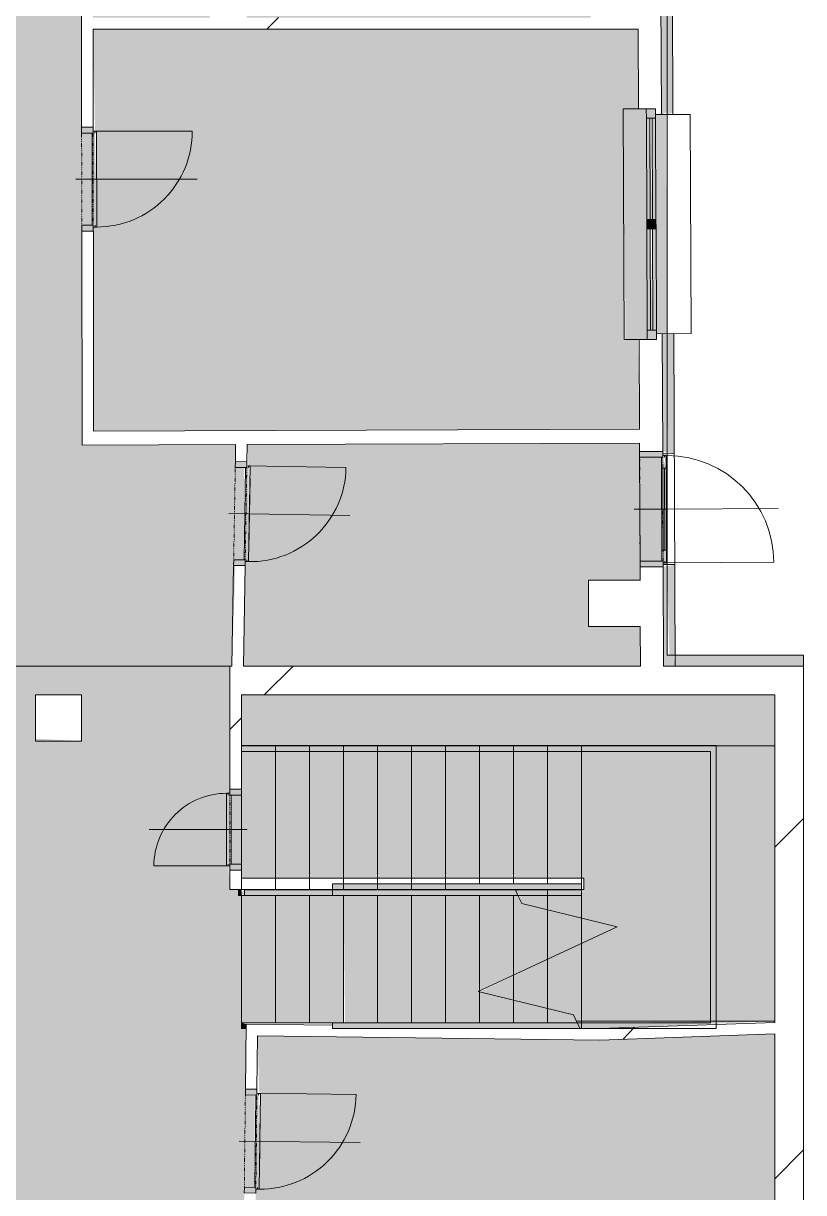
# Model space of a CAD drawing. Header units: millimetres. Extents: x -20192 to 462224, y -45352 to 20466.
# Drawn here: x 391917 to 398684, y -21801 to -11667 of the extents above; entities that cross this region are included whole.
import ezdxf

# ---------------------------------------------------------------- set-up
doc = ezdxf.new("R2010")
doc.units = ezdxf.units.MM
doc.linetypes.add('Čerchovaná se dvěma tečkami', pattern=[2.59, 1, -0.53, 0, -0.53, 0, -0.53])
for name, color, linetype, lineweight in [('A-DETL-GENF', 92, 'Continuous', 9), ('A-DETL-THIN', 151, 'Continuous', 9), ('A-DOOR', 31, 'Continuous', 9), ('A-DOOR-FRAM', 31, 'Continuous', 9), ('A-FLOR', 192, 'Continuous', 9), ('A-FLOR-HRAL', 11, 'Continuous', 9), ('A-GENM', 13, 'Continuous', 9), ('A-GLAZ', 151, 'Continuous', 9), ('A-WALL', 113, 'Continuous', 9), ('A-WALL-PATT', 111, 'Continuous', 25), ('Q-SPCQ', 91, 'Continuous', 9), ('S-COLS', 52, 'Continuous', 9), ('S-STRS', 31, 'Continuous', 9), ('S-STRS-MBND', 31, 'Continuous', 9)]:
    doc.layers.add(name, color=color, linetype=linetype, lineweight=lineweight)
pattern_1 = [(45, (302295, 0), (-7184.2, 7184.2), []), (45, (305168, -3e-12), (-7184.2, 7184.2), []), (45, (310916, -7e-12), (-4310.5, 10057.9), [4064, -2032, 67.06, -1964.94])]
pattern_2 = [(45, (302295, 0), (-7184.2, 7184.2), []), (45, (305168, 0), (-7184.2, 7184.2), []), (45, (310916, 0), (-4310.5, 10057.9), [4064, -2032, 67.06, -1964.94])]

# ---------------------------------------------------------------- blocks, each defined once
blk = doc.blocks.new('DVERE_1k_oblozka - DD03_01_800x1970_koupelna-1549489-Mapka _ závislý 2')
at = {"layer": 'A-DOOR'}
h = blk.add_hatch(color=151, dxfattribs=at)
h.paths.add_polyline_path([(450, -53), (450, 47), (400, 47), (400, -53)])
h.paths.add_polyline_path([(-400, -53), (-400, 47), (-450, 47), (-450, -53)])
blk.add_hatch(color=151, dxfattribs=at).paths.add_polyline_path([(415, 77), (-400, 62), (-400, 37), (400, 47), (400, 62)])
for p, q in [((0, -103), (0, 947)), ((-415, 47), (-415, 907)), ((-400, 47), (-450, 47)), ((-450, 47), (-450, -53)), ((415, 77), (-415, 77)), ((-415, 77), (-415, 62)), ((-415, 62), (-400, 62)), ((-400, -53), (-400, 47)), ((-400, 37), (400, 37)), ((305, 77), (-305, 77)), ((400, 62), (415, 62)), ((450, 47), (400, 47)), ((400, 47), (400, -53)), ((415, 62), (415, 77)), ((415, 77), (415, 47)), ((450, -53), (450, 47)), ((-450, -53), (-400, -53)), ((400, -53), (450, -53))]:
    blk.add_line(p, q, dxfattribs=at)
at = {"layer": 'A-DOOR', "linetype": 'Čerchovaná se dvěma tečkami'}
for p, q in [((-400, 47), (400, 47)), ((-400, -53), (400, -53))]:
    blk.add_line(p, q, dxfattribs=at)
at = {"layer": 'A-DOOR'}
blk.add_arc((-415, 77), 830, 360, 90, dxfattribs=at)
at = {"layer": 'A-DOOR-FRAM'}
for p, q in [((-400, 47), (-450, 47)), ((-400, -53), (-400, 47)), ((400, 47), (400, -53)), ((400, 47), (450, 47)), ((-450, -53), (-400, -53)), ((450, -53), (400, -53))]:
    blk.add_line(p, q, dxfattribs=at)
blk = doc.blocks.new('OKNO_2k_ - OKNO_2k_2000 x 1500-1963758-Mapka _ závislý 2')
at = {"layer": 'A-GLAZ'}
h = blk.add_hatch(color=256, dxfattribs=at)
h.paths.add_polyline_path([(-1000, 30), (-1000, -50), (-920, -50), (-920, 30), (-1000, 30)])
h.paths.add_polyline_path([(920, 30), (920, -50), (1000, -50), (1000, 30), (951, 30)])
h = blk.add_hatch(color=256, dxfattribs=at)
h.paths.add_polyline_path([(-920, 30), (-920, 0), (-40, 4), (-40, 30), (-920, 30)])
h.paths.add_polyline_path([(-920, -47), (-920, -50), (-40, -50)])
h.paths.add_polyline_path([(-920, -20), (-920, -47), (-40, -50), (-40, -20), (-920, -20)])
h.paths.add_polyline_path([(40, 30), (40, 0), (920, 0), (920, 30), (40, 30)])
h.paths.add_polyline_path([(40, -20), (40, -50), (920, -50), (920, -20), (40, -20)])
h = blk.add_hatch(color=256, dxfattribs=at)
h.paths.add_polyline_path([(-920, 0), (-920, -20), (-40, 0)])
h.paths.add_polyline_path([(40, 0), (40, -20), (920, 0)])
blk.add_hatch(color=256, dxfattribs=at).paths.add_polyline_path([(-40, -50), (40, -50), (40, 30), (-40, 30)])
for p, q in [((-1000, 30), (-920, 30)), ((-920, 30), (-920, -50)), ((-920, 30), (-40, 30)), ((-920, -20), (-920, 0)), ((-920, 0), (-40, 0)), ((-40, 30), (40, 30)), ((-40, -50), (-40, 30)), ((-40, 0), (-40, -20)), ((40, 30), (920, 30)), ((40, 30), (40, -50)), ((40, -20), (40, 0)), ((40, 0), (920, 0)), ((920, 30), (1000, 30)), ((920, -50), (920, 30)), ((920, 0), (920, -20)), ((-920, -50), (-950, -50)), ((-40, -20), (-920, -20)), ((-40, -50), (-920, -50)), ((40, -50), (-40, -50)), ((920, -20), (40, -20)), ((920, -50), (40, -50)), ((950, -50), (920, -50))]:
    blk.add_line(p, q, dxfattribs=at)
blk = doc.blocks.new('DVERE_1k_oblozka - DD03_01_800x1970_koupelna-V132-Mapka _ závislý 2')
at = {"layer": 'A-DOOR'}
h = blk.add_hatch(color=151, dxfattribs=at)
h.paths.add_polyline_path([(450, 47), (400, 47), (400, -53), (450, -53)])
h.paths.add_polyline_path([(-400, 47), (-450, 47), (-450, -53), (-400, -53)])
blk.add_hatch(color=151, dxfattribs=at).paths.add_polyline_path([(415, 77), (-400, 62), (-400, 37), (400, 47), (400, 62)])
for p, q in [((0, -103), (0, 947)), ((-415, 47), (-415, 907)), ((-400, 47), (-450, 47)), ((-450, 47), (-450, -53)), ((415, 77), (-415, 77)), ((-415, 77), (-415, 62)), ((-415, 62), (-415, 77)), ((-415, 62), (-400, 62)), ((-400, -53), (-400, 47)), ((-400, 37), (400, 37)), ((305, 77), (-305, 77)), ((400, 62), (415, 62)), ((415, 62), (400, 62)), ((450, 47), (400, 47)), ((400, 47), (400, -53)), ((415, 62), (415, 77)), ((415, 77), (415, 47)), ((450, -53), (450, 47)), ((-450, -53), (-400, -53)), ((400, -53), (450, -53))]:
    blk.add_line(p, q, dxfattribs=at)
at = {"layer": 'A-DOOR', "linetype": 'Čerchovaná se dvěma tečkami'}
for p, q in [((-400, 47), (400, 47)), ((-400, -53), (400, -53))]:
    blk.add_line(p, q, dxfattribs=at)
at = {"layer": 'A-DOOR'}
blk.add_arc((-415, 77), 830, 360, 90, dxfattribs=at)
at = {"layer": 'A-DOOR-FRAM'}
for p, q in [((-400, 47), (-450, 47)), ((-400, -53), (-400, 47)), ((400, 47), (400, -53)), ((400, 47), (450, 47)), ((-450, -53), (-400, -53)), ((450, -53), (400, -53))]:
    blk.add_line(p, q, dxfattribs=at)
blk = doc.blocks.new('DVERE_1k_oblozka - DD03_01 900x1970_venek-1775754-Mapka _ závislý 2')
at = {"layer": 'A-DOOR'}
h = blk.add_hatch(color=151, dxfattribs=at)
h.paths.add_polyline_path([(-500, 103), (-500, -97), (-450, -97), (-450, 103)])
h.paths.add_polyline_path([(450, 103), (450, -97), (500, -97), (500, 103)])
h = blk.add_hatch(color=151, dxfattribs=at)
h.paths.add_polyline_path([(-450, -87), (-450, -112), (-355, -127), (-355, -87)])
h.paths.add_polyline_path([(355, -87), (355, -127), (450, -97), (449, -87)])
h = blk.add_hatch(color=151, dxfattribs=at)
h.paths.add_polyline_path([(-355, -87), (-355, -97), (-355, -87)])
h.paths.add_polyline_path([(-355, -112), (-355, -127), (-355, -112)])
blk.add_hatch(color=151, dxfattribs=at).paths.add_polyline_path([(-355, -97), (-355, -112), (355, -112), (355, -97)])
for p, q in [((-500, 103), (-450, 103)), ((-500, -97), (-500, 103)), ((-450, 103), (-450, -97)), ((0, 153), (0, -134)), ((450, 103), (500, 103)), ((450, -97), (450, 103)), ((500, 103), (500, -97)), ((-450, -97), (-500, -97)), ((-465, -97), (-465, -132)), ((-450, -87), (-355, -87)), ((-355, -87), (-355, -127)), ((355, -87), (-355, -87)), ((-355, -97), (355, -97)), ((-355, -112), (-355, -97)), ((355, -87), (450, -87)), ((355, -127), (355, -87)), ((355, -97), (355, -112)), ((500, -97), (450, -97)), ((465, -127), (465, -97)), ((-465, -127), (-465, -112)), ((-465, -112), (-450, -112)), ((-465, -112), (-465, -127)), ((-450, -112), (-465, -112)), ((-355, -127), (-465, -127)), ((-465, -127), (-355, -127)), ((-465, -132), (-465, -1057)), ((355, -112), (-355, -112)), ((-355, -127), (355, -127)), ((355, -127), (-355, -127)), ((0, -134), (0, -1097)), ((465, -127), (355, -127)), ((355, -127), (465, -127)), ((450, -112), (465, -112)), ((465, -112), (450, -112)), ((465, -112), (465, -127)), ((465, -127), (465, -112))]:
    blk.add_line(p, q, dxfattribs=at)
at = {"layer": 'A-DOOR', "linetype": 'Čerchovaná se dvěma tečkami'}
for p, q in [((-450, 103), (450, 103)), ((-450, -97), (450, -97))]:
    blk.add_line(p, q, dxfattribs=at)
at = {"layer": 'A-DOOR'}
blk.add_arc((-465, -127), 930, 270, 359.4224, dxfattribs=at)
at = {"layer": 'A-DOOR-FRAM'}
for p, q in [((-500, 103), (-450, 103)), ((-450, 103), (-450, -97)), ((450, -97), (450, 103)), ((500, 103), (450, 103)), ((-450, -97), (-500, -97)), ((450, -97), (500, -97))]:
    blk.add_line(p, q, dxfattribs=at)
blk = doc.blocks.new('parapet s nosem_vnitní - parapet s nosem_vnitní-V160-Mapka _ závislý 2')
at = {"layer": 'A-GENM'}
for points in [[(-1000, 198), (-1000, 190), (-1000, 199)], [(-1000, 190), (-1000, 0), (1000, 0), (1000, 190), (-999, 190)]]:
    blk.add_hatch(color=151, dxfattribs=at).paths.add_polyline_path(points)
for p, q in [((1000, 200), (-1000, 200)), ((-1000, 200), (-1000, 190)), ((1000, 200), (-1000, 200)), ((-1000, 70), (-1000, 190)), ((1000, 190), (1000, 200)), ((1000, 190), (1000, 70))]:
    blk.add_line(p, q, dxfattribs=at)
blk = doc.blocks.new('parapet_ext - parapet_ext-V162-Mapka _ závislý 2')
at = {"layer": 'Q-SPCQ'}
blk.add_hatch(color=151, dxfattribs=at).paths.add_polyline_path([(-950, 0), (-950, -93), (950, -92), (950, 0), (-950, 0)])
for p, q in [((-950, -300), (-950, -150)), ((950, -150), (950, -300)), ((950, -300), (-950, -300))]:
    blk.add_line(p, q, dxfattribs=at)
blk = doc.blocks.new('DVERE_1k_oblozka - DD03_01_600x1970_koupelna-V165-Mapka _ závislý 2')
at = {"layer": 'A-DOOR'}
h = blk.add_hatch(color=151, dxfattribs=at)
h.paths.add_polyline_path([(-350, 47), (-350, -53), (-300, -50), (-300, 47)])
h.paths.add_polyline_path([(300, -53), (350, -50), (350, 47), (300, 47), (300, -50)])
blk.add_hatch(color=151, dxfattribs=at).paths.add_polyline_path([(-315, 77), (-300, 37), (300, 47), (315, 77)])
for p, q in [((0, -103), (0, 747)), ((-315, 47), (-315, 707)), ((-300, 47), (-350, 47)), ((-350, 47), (-350, -53)), ((315, 77), (-315, 77)), ((-315, 77), (-315, 62)), ((-315, 62), (-300, 62)), ((-300, -53), (-300, 47)), ((-300, 37), (300, 37)), ((205, 77), (-205, 77)), ((300, 62), (315, 62)), ((350, 47), (300, 47)), ((300, 47), (300, -53)), ((315, 62), (315, 77)), ((315, 77), (315, 47)), ((350, -53), (350, 47)), ((-350, -53), (-300, -53)), ((300, -53), (350, -53))]:
    blk.add_line(p, q, dxfattribs=at)
at = {"layer": 'A-DOOR', "linetype": 'Čerchovaná se dvěma tečkami'}
for p, q in [((-300, 47), (300, 47)), ((-300, -53), (300, -53))]:
    blk.add_line(p, q, dxfattribs=at)
at = {"layer": 'A-DOOR'}
blk.add_arc((-315, 77), 630, 360, 90, dxfattribs=at)
at = {"layer": 'A-DOOR-FRAM'}
for p, q in [((-300, 47), (-350, 47)), ((-300, -53), (-300, 47)), ((300, 47), (300, -53)), ((300, 47), (350, 47)), ((-350, -53), (-300, -53)), ((350, -53), (300, -53))]:
    blk.add_line(p, q, dxfattribs=at)
blk = doc.blocks.new('Typ horního madla - Horní madlo_Vnitřní_-1837963-Mapka _ závislý 2')
at = {"layer": 'A-FLOR-HRAL'}
for points in [[(91548, -20379), (91554, -20379), (91554, -20342), (91514, -20329), (91514, -20379)], [(92304, -20329), (92304, -20379), (92305, -20379), (92305, -20329)]]:
    blk.add_hatch(color=151, dxfattribs=at).paths.add_polyline_path(points)
for p, q in [((91514, -20379), (91514, -20329)), ((91514, -20329), (92304, -20329)), ((92304, -20329), (92304, -20379)), ((91554, -20379), (91514, -20379))]:
    blk.add_line(p, q, dxfattribs=at)
blk = doc.blocks.new('Typ horního madla - Horní madlo_Vnitřní_-V168-Mapka _ závislý 2')
at = {"layer": 'A-FLOR-HRAL'}
blk.add_hatch(color=151, dxfattribs=at).paths.add_polyline_path([(94450, -20379), (94426, -20329), (92305, -20329), (92305, -20379), (93367, -20379)])
for p, q in [((91514, -17978), (91514, -17928)), ((94759, -17928), (91514, -17928)), ((95631, -17928), (94759, -17928)), ((95631, -20379), (95631, -17928)), ((94759, -17978), (91514, -17978)), ((95581, -17978), (94759, -17978)), ((95581, -20329), (95581, -17978)), ((91514, -20329), (91514, -20379)), ((91514, -20329), (94426, -20329)), ((94450, -20379), (94426, -20329)), ((94426, -20329), (94464, -20329)), ((94464, -20329), (95581, -20329)), ((91514, -20379), (91554, -20379)), ((92304, -20379), (94450, -20379)), ((94450, -20379), (94464, -20379)), ((94464, -20379), (95631, -20379))]:
    blk.add_line(p, q, dxfattribs=at)
blk = doc.blocks.new('Typ horního madla - Horní madlo_Vnitřní_-1837980-Mapka _ závislý 2')
at = {"layer": 'A-FLOR-HRAL'}
for points in [[(91489, -19226), (91515, -19226), (91515, -19200), (91514, -19175), (91489, -19175)], [(91539, -19226), (92304, -19226), (92304, -19176), (91539, -19176)], [(92304, -19226), (92305, -19226), (92304, -19176)]]:
    blk.add_hatch(color=151, dxfattribs=at).paths.add_polyline_path(points)
for p, q in [((92304, -19125), (92304, -19175)), ((91489, -19226), (91489, -19175)), ((91515, -19226), (91489, -19226)), ((91539, -19226), (91539, -19176)), ((91539, -19176), (92304, -19176)), ((92304, -19226), (91539, -19226)), ((92304, -19176), (92304, -19226))]:
    blk.add_line(p, q, dxfattribs=at)
blk = doc.blocks.new('Typ horního madla - Horní madlo_Vnitřní_-V169-Mapka _ závislý 2')
at = {"layer": 'A-FLOR-HRAL'}
blk.add_hatch(color=151, dxfattribs=at).paths.add_polyline_path([(94464, -19175), (94464, -19125), (92305, -19125), (92305, -19175), (93367, -19175)])
h = blk.add_hatch(color=151, dxfattribs=at)
h.paths.add_polyline_path([(93367, -19226), (93912, -19226), (93889, -19176), (92305, -19176), (92305, -19226)])
h.paths.add_polyline_path([(91515, -19226), (91539, -19226), (91539, -19176), (91515, -19200)])
for p, q in [((94464, -19125), (92304, -19125)), ((94464, -19175), (94464, -19125)), ((91489, -19175), (91489, -19226)), ((91514, -19226), (93912, -19226)), ((91539, -19176), (93889, -19176)), ((94464, -19175), (92304, -19175)), ((93912, -19226), (93889, -19176)), ((93889, -19176), (94464, -19176)), ((93912, -19226), (94464, -19226)), ((94464, -19176), (94464, -19226))]:
    blk.add_line(p, q, dxfattribs=at)

msp = doc.modelspace()

# ---------------------------------------------------------------- hatches: boundary and pattern name
at = {"layer": 'A-DETL-GENF'}
h = msp.add_hatch(color=151, dxfattribs=at)
h.paths.add_polyline_path([(378279, -23537), (379893, -23527), (379893, -23437), (377839, -23436), (377790, -23331), (377062, -23154), (378122, -22659), (377394, -22483), (377345, -22377), (375632, -22377), (375632, -23531), (377071, -23537)])
h.paths.add_polyline_path([(353552, -23449), (354182, -23449), (354182, -23374), (355082, -23379), (355082, -23449), (355786, -23449), (355771, -23166), (355756, -23166), (355771, -22266), (355786, -22251), (355786, -21375), (355566, -21375), (355566, -21125), (355786, -21125), (355786, -19774), (355536, -19774), (355536, -19524), (355784, -19524), (355750, -18114), (355709, -17412), (354920, -17441), (354917, -17444), (354020, -17434), (354017, -17426), (353140, -17457), (353137, -17459), (352240, -17454), (352237, -17442), (351042, -17456), (351042, -19580), (352075, -19580), (353552, -21056), (353552, -23379)])
h.paths.add_polyline_path([(356042, -21566), (356412, -21566), (356412, -19114), (356036, -19114), (356036, -21566)])
h.paths.add_polyline_path([(396715, -20315), (398434, -20315), (398434, -17928), (393809, -17928), (393809, -19075), (396779, -19075), (396779, -19175), (396183, -19176), (396239, -19296), (396759, -19422), (396759, -19640), (395874, -20061), (396689, -20259)])
h.paths.add_polyline_path([(358377, -20291), (360645, -20291), (360630, -20151), (360615, -20151), (360630, -19551), (360645, -19536), (360645, -19114), (357795, -19114), (357853, -19238), (358680, -19461), (357795, -19873), (357795, -20109), (358319, -20237), (358344, -20291)])
h.paths.add_polyline_path([(360655, -20151), (360745, -20151), (360743, -19551), (360655, -19551)])
h.paths.add_polyline_path([(360997, -18728), (362007, -18728), (362007, -18608), (360907, -18608), (360907, -18728), (360937, -18728)])
h.paths.add_polyline_path([(362057, -18528), (362057, -18432), (359565, -18442), (359565, -18478), (360857, -18478), (360857, -18528), (362007, -18528)])
h.paths.add_polyline_path([(368592, -18478), (368592, -18477), (368642, -18477), (368642, -18432), (367642, -18432), (367642, -18477), (367692, -18478)])
h.paths.add_polyline_path([(355894, -18478), (356062, -18478), (356062, -16846), (356042, -16846), (356042, -17196), (355954, -17196), (356019, -18472), (355965, -18475)])
h.paths.add_polyline_path([(365592, -18478), (366542, -18477), (366542, -18432), (365542, -18432), (365542, -18477), (365592, -18477)])
h.paths.add_polyline_path([(363822, -18478), (364442, -18477), (364442, -18432), (363772, -18432), (363772, -18477), (363822, -18477)])
h.paths.add_polyline_path([(370672, -18478), (370742, -18477), (370742, -18432), (369742, -18432), (369742, -18477), (370572, -18478)])
h.paths.add_polyline_path([(358689, -18478), (359315, -18478), (359315, -18167), (359435, -18167), (359435, -17367), (359315, -17367), (359307, -17225), (356312, -17225), (356312, -18478), (357795, -18478)])
h.paths.add_polyline_path([(372322, -18478), (372484, -18477), (372484, -18432), (371842, -18432), (371842, -18477), (372072, -18478)])
h.paths.add_polyline_path([(362307, -18478), (362672, -18477), (362672, -18432), (362307, -18432)])
h.paths.add_polyline_path([(373663, -18478), (373642, -18432), (373534, -18432), (373534, -18477), (373657, -18478)])
h.paths.add_polyline_path([(359542, -18217), (359535, -17317), (359515, -17317), (359515, -18217)])
h.paths.add_polyline_path([(397570, -17238), (398684, -17238), (398684, -17143), (397569, -17143), (397570, -17238), (397520, -17238)])
h.paths.add_polyline_path([(374083, -17238), (377570, -17238), (377555, -16662), (377540, -16662), (377555, -15862), (377570, -15847), (377555, -15722), (374001, -15722), (374008, -16250), (374078, -16251), (374081, -16979)])
h.paths.add_polyline_path([(397268, -16893), (396818, -16893), (396818, -16493), (397267, -16493), (397267, -16613)])
h.paths.add_polyline_path([(393840, -17238), (397270, -17238), (397261, -15305), (393858, -15317), (393871, -15516), (393885, -15517), (393856, -16317), (393841, -16317), (393825, -17238)])
h.paths.add_polyline_path([(377670, -17238), (379922, -17238), (379922, -17170), (380441, -17170), (380436, -15722), (377670, -15722), (377670, -15862), (377580, -15862), (377580, -16662), (377670, -16662), (377670, -16979)])
h.paths.add_polyline_path([(393709, -17238), (393725, -17238), (393758, -16315), (393831, -16315), (393831, -15516), (393755, -15515), (393756, -15317), (392426, -15322), (392424, -13417), (392514, -13417), (392512, -12617), (392422, -12617), (392419, -9897), (392508, -9897), (392507, -9097), (392417, -9097), (392414, -6517), (392504, -6517), (392502, -5717), (392412, -5717), (392411, -4805), (392136, -4820), (392136, -4835), (391336, -4820), (391321, -4805), (390834, -4805), (390833, -7501), (391218, -7494), (391225, -7894), (390805, -7901), (390805, -10505), (391213, -10491), (391227, -10891), (390777, -10907), (390799, -11225), (390805, -11225), (390791, -13225), (390771, -13225), (390791, -14215), (390797, -14215), (390783, -16215), (390763, -16215), (390783, -16493), (391226, -16493), (391226, -16893), (390762, -16893), (390763, -17238), (393608, -17238)])
h.paths.add_polyline_path([(390461, -17208), (390461, -17208), (390461, -17178)])
h.paths.add_polyline_path([(380641, -17208), (380641, -17208), (380641, -17208)])
h.paths.add_polyline_path([(380698, -17208), (380680, -17208), (380691, -17208)])
h.paths.add_polyline_path([(373642, -16302), (373653, -16301), (373642, -16301)])
h.paths.add_polyline_path([(378529, -15622), (378989, -15607), (378989, -15592), (379889, -15607), (379904, -15622), (380436, -15622), (380432, -15215), (380310, -15216), (380315, -14216), (380432, -14215), (380425, -13220), (380304, -13220), (380309, -12221), (380425, -12220), (380422, -11931), (380004, -11933), (380003, -11533), (380423, -11531), (380416, -11220), (380297, -11221), (380302, -10221), (380419, -10220), (380413, -9215), (380291, -9215), (380296, -8216), (380413, -8215), (380402, -7215), (380284, -7216), (380289, -6216), (380406, -6215), (380402, -5950), (380005, -5950), (380005, -5392), (378529, -5392), (378529, -14708)])
h.paths.add_polyline_path([(377670, -15622), (378429, -15622), (378414, -14602), (378399, -14602), (378414, -13802), (378429, -13787), (378429, -12893), (373988, -12952), (373996, -13745), (374066, -13745), (374061, -14745), (373996, -14746), (374000, -15622), (377570, -15622)])
h.paths.add_polyline_path([(392526, -15201), (397261, -15185), (397247, -14407), (397130, -14408), (397138, -12408), (397251, -12407), (397247, -11717), (392521, -11717), (392539, -12616), (392552, -12617), (392537, -13417), (392524, -13417), (392524, -13467)])
h.paths.add_polyline_path([(380632, -14215), (380632, -14215), (380629, -13250)])
h.paths.add_polyline_path([(390469, -14214), (390469, -14214), (390470, -13572)])
h.paths.add_polyline_path([(374037, -12852), (378429, -12793), (378414, -12662), (378399, -12662), (378414, -11862), (378429, -11847), (378429, -5528), (374387, -5528), (374387, -5928), (374005, -5928), (374029, -6200), (374032, -6200), (374016, -7200), (374011, -7201), (374038, -8200), (374041, -8200), (374025, -9200), (374020, -9201), (374048, -10210), (374050, -10210), (374045, -11210), (374030, -11211), (374033, -11534), (374405, -11534), (374418, -11922), (374033, -11935), (374035, -12437)])
h.paths.add_polyline_path([(380625, -12220), (380625, -12220), (380622, -11301)])
h.paths.add_polyline_path([(393533, -11617), (393533, -11017), (393853, -11017), (393853, -11617), (396837, -11617), (396837, -10497), (397247, -10497), (397235, -10407), (397114, -10408), (397123, -8408), (397235, -8407), (397234, -8217), (392516, -8217), (392533, -9096), (392547, -9097), (392532, -9897), (392518, -9897), (392521, -11617)])
h.paths.add_polyline_path([(380619, -10220), (380619, -10220), (380619, -10166)])
h.paths.add_polyline_path([(380613, -8215), (380613, -8215), (380612, -7895)])
h.paths.add_polyline_path([(390485, -8214), (390485, -8214), (390485, -7895)])
h.paths.add_polyline_path([(392516, -8117), (396824, -8117), (396824, -7517), (397231, -7517), (397223, -7407), (397102, -7408), (397111, -5408), (397223, -5407), (397220, -4805), (392511, -4805), (392529, -5716), (392542, -5717), (392527, -6517), (392514, -6517), (392516, -7895)])
h.paths.add_polyline_path([(380606, -6215), (380606, -6215), (380605, -5950)])
h.paths.add_polyline_path([(390492, -5224), (390493, -5224), (390494, -4705)])
h.paths.add_polyline_path([(397219, -4705), (397220, -4705), (397219, -4398), (397090, -4398), (397099, -2398), (397211, -2397), (397207, -1904), (396819, -1906), (396817, -1466), (394398, -1498), (394397, -1504), (392398, -1495), (392397, -1483), (391250, -1489), (391251, -1897), (390841, -1899), (390841, -4705), (395662, -4705)])
h.paths.add_polyline_path([(397219, -4398), (397211, -4397), (397211, -4398)])
at = {"layer": 'A-FLOR'}
h = msp.add_hatch(color=151, dxfattribs=at)
h.paths.add_polyline_path([(373925, -30077), (374034, -30077), (374034, -29536), (374434, -29536), (374434, -24894), (373644, -24909), (373642, -24924), (372844, -24909), (372829, -24894), (372234, -24894), (372234, -30077), (372725, -30077), (372725, -29899), (373925, -29907)])
h.paths.add_polyline_path([(368534, -30047), (368534, -29847), (372134, -29847), (372134, -23687), (368055, -23687), (367503, -24290), (367493, -24312), (366867, -24937), (366847, -24937), (366703, -25102), (368439, -26688), (368439, -30047)])
h.paths.add_polyline_path([(356544, -30047), (356544, -29902), (357444, -29907), (357444, -30047), (357744, -30047), (357744, -29899), (358944, -29907), (358944, -30047), (359245, -30047), (359245, -23684), (358528, -23708), (358523, -23718), (357623, -23703), (357622, -23693), (356456, -23700), (356456, -23970), (356036, -23970), (356036, -24139), (356115, -24139), (356106, -25639), (356036, -25639), (356036, -29536), (356436, -29536), (356455, -30047)])
h.paths.add_polyline_path([(368289, -30047), (368289, -26755), (366552, -25177), (366454, -25192), (366454, -25207), (365554, -25192), (365539, -25177), (365323, -25177), (365323, -30047), (365544, -30047), (365544, -29897), (367944, -29907), (367944, -30047)])
h.paths.add_polyline_path([(359544, -30047), (359544, -29897), (361944, -29907), (361944, -30047), (362035, -30047), (361995, -26558), (363784, -25127), (363586, -24955), (363565, -24943), (362961, -24296), (362961, -24274), (362373, -23666), (359395, -23699), (359395, -30047)])
h.paths.add_polyline_path([(364944, -30047), (365159, -30047), (365159, -25177), (364924, -25192), (364924, -25207), (364024, -25192), (364009, -25177), (363974, -25177), (363962, -25177), (362146, -26630), (362185, -30047), (362544, -30047), (362544, -29897), (364944, -29907)])
h.paths.add_polyline_path([(382219, -22429), (382194, -22429), (382194, -21979), (382614, -21979), (382614, -22284), (382999, -22269), (382999, -22254), (383799, -22269), (383814, -22284), (384845, -22269), (384845, -22254), (385645, -22269), (385660, -22284), (386425, -22284), (386425, -22534), (387416, -22534), (387647, -22735), (387669, -22735), (388297, -23358), (388297, -23379), (389238, -24282), (392352, -24282), (393136, -23303), (393247, -23360), (393764, -22668), (393676, -22582), (393827, -22355), (393833, -21754), (393923, -21754), (393923, -20955), (393842, -20954), (393843, -20380), (393809, -20379), (393809, -19226), (393784, -19226), (393784, -19175), (393709, -19175), (393694, -18955), (393679, -18955), (393694, -18355), (393709, -18340), (393709, -17238), (390761, -17238), (390760, -17408), (389735, -17408), (389735, -17535), (388535, -17528), (388535, -17408), (388296, -17408), (388321, -20311), (387534, -20303), (387534, -20201), (386734, -20201), (386734, -20311), (383338, -20332), (382085, -20358), (382085, -20188), (381895, -20188), (381895, -20098), (381095, -20098), (381095, -20188), (380055, -20188), (380055, -18223), (379922, -18223), (379922, -17238), (377670, -17238), (377685, -17852), (377700, -17852), (377685, -18652), (377670, -18667), (377685, -19775), (377700, -19775), (377685, -20375), (377670, -20390), (377670, -20657), (375567, -20657), (375567, -20281), (375418, -20296), (375418, -20311), (374818, -20296), (374803, -20281), (374404, -20281), (374404, -21508), (373752, -21523), (373752, -21538), (373152, -21520), (373152, -21508), (371422, -21523), (371422, -21538), (370822, -21520), (370822, -21508), (370672, -21523), (370672, -21748), (369808, -21748), (369808, -21658), (368908, -21658), (368908, -21748), (365718, -21748), (364095, -20301), (364095, -18728), (363822, -18728), (363822, -18805), (362622, -18798), (362622, -18728), (362545, -18728), (362545, -20626), (362455, -20626), (362455, -21426), (362545, -21426), (362545, -21716), (357625, -21716), (357622, -22136), (356036, -22136), (356036, -22266), (355796, -22266), (355807, -23166), (356036, -23166), (356042, -23552), (357622, -23544), (357625, -23683), (358522, -23678), (358523, -23538), (360417, -23527), (360417, -23363), (360641, -23362), (360642, -23526), (362437, -23516), (363896, -25027), (366563, -25016), (367991, -23537), (371934, -23537), (371934, -23167), (372234, -23167), (372234, -24794), (374434, -24794), (374434, -23937), (374035, -23937), (374035, -23527), (375632, -23527), (375632, -22377), (379272, -22377), (379272, -21817), (380332, -21817), (380325, -23437), (379893, -23437), (379893, -23537), (380805, -23553), (380805, -23643), (381604, -23643), (381605, -23567), (382219, -23567), (382219, -22434)])
h.paths.add_polyline_path([(388934, -28719), (388994, -28719), (388994, -25759), (389134, -25759), (389130, -24859), (388994, -24859), (388994, -24282), (389021, -24282), (388182, -23477), (388270, -23368), (387630, -22753), (387533, -22854), (387356, -22684), (386025, -22684), (386025, -22434), (385645, -22434), (385645, -22294), (384845, -22294), (384845, -22434), (383799, -22434), (383799, -22294), (382999, -22294), (382999, -22434), (382319, -22434), (382319, -28590), (385894, -28599), (385894, -28719), (386019, -28719), (386019, -28319), (386419, -28333), (386419, -28719), (386534, -28719), (386534, -28640), (388934, -28649)])
h.paths.add_polyline_path([(392019, -28719), (392019, -28319), (392269, -28319), (392269, -24432), (389144, -24432), (389159, -24859), (389174, -24859), (389159, -25759), (389144, -25774), (389144, -28719), (389434, -28719), (389434, -28640), (391834, -28649), (391834, -28719)])
h.paths.add_polyline_path([(380494, -28719), (380494, -28642), (381694, -28649), (381694, -28719), (382219, -28719), (382219, -23677), (381604, -23682), (381618, -23697), (380803, -23668), (380788, -23653), (380423, -23652), (380423, -23957), (379995, -23957), (379984, -26062), (379984, -28319), (380384, -28333), (380384, -28719)])
h.paths.add_polyline_path([(392484, -28719), (392484, -28640), (394884, -28649), (394884, -28719), (395484, -28719), (395484, -28642), (396684, -28649), (396684, -28719), (397004, -28719), (397004, -28644), (397904, -28649), (397904, -28719), (398034, -28719), (398034, -28319), (398434, -28319), (398434, -25308), (394004, -25276), (394018, -25291), (393104, -25267), (393088, -25252), (392419, -25252), (392419, -28719)])
h.paths.add_polyline_path([(394004, -25251), (394005, -25111), (398434, -25158), (398434, -24364), (398356, -24364), (398364, -22864), (398434, -22864), (398434, -22473), (393992, -22421), (393816, -22682), (393819, -22692), (393241, -23402), (393225, -23405), (392419, -24439), (392419, -25094), (393105, -25102), (393105, -25242), (394004, -25251)])
h.paths.add_polyline_path([(374694, -25069), (374694, -24889), (379884, -24889), (379882, -23647), (374535, -23647), (374535, -24889), (374685, -24894), (374692, -25019)])
h.paths.add_polyline_path([(392034, -22689), (392034, -22289), (392434, -22289), (392419, -22689), (392352, -22689)])
h.paths.add_polyline_path([(393992, -22421), (393991, -22389), (393978, -22401)])
h.paths.add_polyline_path([(398434, -22323), (398434, -20426), (396917, -20479), (393948, -20443), (393963, -20950), (393972, -20956), (393948, -21755), (393933, -21771), (393933, -22270), (398019, -22318)])
h.paths.add_polyline_path([(370572, -21648), (370572, -18728), (369792, -18728), (369792, -18805), (368592, -18798), (368592, -18728), (368432, -18728), (368432, -19128), (368032, -19128), (368032, -18728), (367692, -18728), (367692, -18805), (366492, -18798), (366492, -18728), (365592, -18728), (365592, -18805), (364392, -18798), (364392, -18728), (364245, -18728), (364245, -20233), (365775, -21598), (368563, -21618), (368563, -21648), (368908, -21633), (368908, -21618), (369808, -21633), (369823, -21648), (369858, -21648)])
h.paths.add_polyline_path([(360745, -21566), (362445, -21565), (362430, -21426), (362415, -21426), (362430, -20626), (362445, -20611), (362445, -18728), (360745, -18728), (360745, -20311), (360770, -20311), (360770, -20412), (360745, -20412), (360745, -21565)])
h.paths.add_polyline_path([(371422, -21498), (371437, -21408), (372222, -21408), (372222, -19988), (371422, -20003), (371422, -20018), (370822, -20003), (370807, -19988), (370672, -20003), (370672, -21408), (370822, -21408), (370822, -21498), (371013, -21498)])
h.paths.add_polyline_path([(373152, -21498), (373752, -21498), (373752, -21408), (373897, -21408), (373884, -19988), (373752, -20003), (373752, -20018), (373152, -20003), (373137, -19988), (372322, -19988), (372322, -21408), (373152, -21408)])
h.paths.add_polyline_path([(374105, -21408), (374324, -21408), (374304, -20281), (373997, -20281), (373997, -21408)])
h.paths.add_polyline_path([(377570, -20557), (377570, -20375), (377660, -20375), (377660, -19775), (377570, -19775), (377570, -19337), (376572, -19337), (376587, -19792), (376602, -19792), (376587, -20392), (376572, -20402), (376572, -20557), (377175, -20557)])
h.paths.add_polyline_path([(376472, -20557), (376472, -20392), (376562, -20392), (376562, -19792), (376472, -19792), (376472, -19337), (375667, -19337), (375667, -20557)])
h.paths.add_polyline_path([(396917, -20379), (398434, -20315), (396721, -20329), (396745, -20377)])
h.paths.add_polyline_path([(374818, -20271), (375418, -20271), (375418, -20181), (375567, -20181), (375567, -19237), (375977, -19237), (375977, -17627), (374009, -17627), (374038, -18867), (374669, -18867), (374684, -20181), (374818, -20181)])
h.paths.add_polyline_path([(382405, -20231), (384331, -20191), (384331, -17408), (384046, -17408), (384046, -17535), (382846, -17528), (382846, -17408), (382246, -17408), (382246, -17535), (381046, -17528), (381046, -17408), (380545, -17408), (380545, -20088), (381095, -20073), (381095, -20058), (381895, -20073), (381910, -20088), (382405, -20088), (382405, -20191)])
h.paths.add_polyline_path([(386719, -20191), (386734, -20176), (386734, -20161), (387534, -20176), (387549, -20191), (387961, -20191), (387962, -20053), (388145, -20051), (388121, -17408), (387905, -17408), (387905, -17535), (386705, -17528), (386705, -17408), (385855, -17408), (385855, -17535), (384655, -17528), (384655, -17408), (384431, -17408), (384431, -20191), (386684, -20191)])
h.paths.add_polyline_path([(374404, -20181), (374569, -20181), (374569, -18967), (373814, -18967), (373814, -18728), (373584, -18733), (373584, -18805), (372434, -18798), (372434, -18728), (372322, -18728), (372322, -19888), (373997, -19888), (373997, -20181), (374304, -20181)])
h.paths.add_polyline_path([(370822, -19888), (372072, -19888), (372072, -18728), (371892, -18728), (371892, -18805), (370692, -18798), (370672, -19888), (370792, -19888)])
h.paths.add_polyline_path([(376144, -19237), (377570, -19237), (377570, -18652), (377660, -18652), (377660, -17852), (377570, -17852), (377570, -17627), (376077, -17627), (376077, -19237)])
h.paths.add_polyline_path([(359542, -19114), (360645, -19105), (360645, -19072), (357853, -19114), (359056, -19114)])
h.paths.add_polyline_path([(356412, -19114), (356412, -18912), (360645, -18872), (360645, -18728), (356036, -18728), (356042, -19114)])
h.paths.add_polyline_path([(393809, -18955), (393809, -18355), (393719, -18355), (393719, -18955)])
h.paths.add_polyline_path([(397501, -17928), (398434, -17928), (398434, -17488), (393809, -17488), (393809, -17928), (397470, -17928)])
h.paths.add_polyline_path([(386384, -17888), (385984, -17888), (385984, -17488), (386384, -17488), (386384, -17672)])
h.paths.add_polyline_path([(392421, -17888), (392021, -17866), (392021, -17488), (392421, -17488), (392421, -17880)])
h.paths.add_polyline_path([(375977, -17527), (377570, -17527), (377570, -17238), (374008, -17251), (374009, -17527), (375121, -17527)])
at = {"layer": 'A-WALL'}
for points in [[(397466, -16357), (397501, -16356), (397493, -15396), (397462, -15397), (397477, -15427), (397493, -15522), (397481, -16327), (397466, -16327)], [(397266, -16327), (397456, -16327), (397452, -15427), (397262, -15427)]]:
    msp.add_hatch(color=151, dxfattribs=at).paths.add_polyline_path(points)
at = {"layer": 'A-WALL-PATT', "lineweight": 9}
h = msp.add_hatch(dxfattribs=at)
h.set_pattern_fill('FP_123', color=256, angle=45, style=0, pattern_type=2)
h.set_pattern_definition([(45.226, (302295, 0), (-7212.5, 7155.8), []), (45.226, (305168, 11), (-7212.5, 7155.8), []), (45.226, (310916, 34), (-4350.1, 10040.8), [4064, -2032, 67.06, -1964.94])])
h.paths.add_polyline_path([(397470, -17238), (397466, -16377), (397266, -16377), (397270, -17238)])
h.paths.add_polyline_path([(397262, -15377), (397462, -15377), (397458, -14357), (397408, -14357), (397408, -14407), (397258, -14407), (397262, -15377)])
h.paths.add_polyline_path([(397401, -12457), (397451, -12437), (397442, -10357), (397392, -10357), (397392, -10407), (397243, -10407), (397247, -10497), (397251, -12407), (397401, -12407), (397401, -12457)])
h.paths.add_polyline_path([(397385, -8457), (397435, -8457), (397431, -7357), (397381, -7357), (397381, -7407), (397231, -7407), (397235, -8407), (397385, -8407), (397385, -8457)])
h.paths.add_polyline_path([(397373, -5457), (397423, -5457), (397419, -4347), (397369, -4347), (397369, -4397), (397219, -4397), (397223, -5407), (397373, -5407), (397373, -5457)])
h.paths.add_polyline_path([(397361, -2447), (397411, -2447), (397406, -1164), (397206, -1164), (397211, -2397), (397361, -2397), (397361, -2447)])
h = msp.add_hatch(color=253, dxfattribs=at)
h.paths.add_polyline_path([(397470, -17238), (397570, -17238), (397558, -17143), (397501, -17143), (397501, -16369), (397466, -16377), (397470, -17238)])
h.paths.add_polyline_path([(397501, -15384), (397501, -14356), (397458, -14357), (397462, -15377)])
h.paths.add_polyline_path([(397451, -12457), (397501, -12437), (397492, -10356), (397442, -10357), (397451, -12456)])
h.paths.add_polyline_path([(397435, -8457), (397501, -8456), (397481, -7356), (397431, -7357), (397433, -7895)])
h.paths.add_polyline_path([(397423, -5457), (397501, -5456), (397501, -4346), (397419, -4347), (397419, -4489)])
h.paths.add_polyline_path([(397411, -2447), (397501, -2446), (397501, -1163), (397406, -1164)])
h = msp.add_hatch(color=41, dxfattribs=at)
h.paths.add_polyline_path([(397569, -17143), (397566, -16356), (397501, -16377), (397520, -17143), (397558, -17143)])
h.paths.add_polyline_path([(397562, -15396), (397558, -14356), (397501, -14356), (397508, -15386), (397558, -15395)])
h.paths.add_polyline_path([(397501, -12456), (397551, -12437), (397542, -10356), (397501, -10356), (397501, -12437)])
h.paths.add_polyline_path([(397501, -8456), (397535, -8456), (397531, -7356), (397501, -7356), (397501, -8456)])
h.paths.add_polyline_path([(397501, -5456), (397523, -5456), (397501, -5456)])
h.paths.add_polyline_path([(397501, -2446), (397511, -2446), (397501, -1303)])
h = msp.add_hatch(dxfattribs=at)
h.set_pattern_fill('FP_148', color=256, angle=45, style=0, pattern_type=2)
h.set_pattern_definition([(45.083, (302295, 0), (-7194.6, 7173.8), []), (45.083, (305168, 4), (-7194.6, 7173.8), []), (45.083, (310916, 12), (-4325.1, 10051.6), [4064, -2032, 67.06, -1964.94])])
h.paths.add_polyline_path([(392426, -15202), (392526, -15201), (392524, -13467), (392424, -13467), (392426, -15201)])
h.paths.add_polyline_path([(392422, -12567), (392522, -12567), (392519, -9947), (392419, -9947), (392422, -12567)])
h.paths.add_polyline_path([(392417, -9047), (392517, -9047), (392514, -6567), (392414, -6567), (392417, -9047)])
h.paths.add_polyline_path([(392412, -5667), (392512, -5667), (392511, -4805), (392411, -4805), (392412, -5667)])
h = msp.add_hatch(dxfattribs=at)
h.set_pattern_fill('FP_115', color=256, angle=45, style=0, pattern_type=2)
h.set_pattern_definition(pattern_1)
h.paths.add_polyline_path([(397248, -11717), (397247, -11617), (392521, -11617), (392521, -11717), (395662, -11717)])
h = msp.add_hatch(dxfattribs=at)
h.set_pattern_fill('FP_146', color=256, angle=45, style=0, pattern_type=2)
h.set_pattern_definition([(45.197, (302295, 0), (-7208.9, 7159.4), []), (45.197, (305168, 10), (-7208.9, 7159.4), []), (45.197, (310916, 30), (-4345.1, 10043), [4064, -2032, 67.06, -1964.94])])
h.paths.add_polyline_path([(392426, -15322), (397262, -15305), (397261, -15185), (392426, -15202), (392426, -15317)])
h = msp.add_hatch(dxfattribs=at)
h.set_pattern_fill('FP_163', color=256, angle=45, style=0, pattern_type=2)
h.set_pattern_definition([(44, (302295, 0), (-7057.7, 7308.5), []), (44, (305168, -50), (-7057.7, 7308.5), []), (44, (310915, -150), (-4134.3, 10131.6), [4064, -2032, 67.06, -1964.94])])
h.paths.add_polyline_path([(393825, -17238), (393840, -16367), (393740, -16367), (393740, -17238), (393809, -17238)])
h.paths.add_polyline_path([(393856, -15467), (393856, -15317), (393758, -15317), (393758, -15465), (393855, -15467)])
h = msp.add_hatch(dxfattribs=at)
h.set_pattern_fill('FP_109', color=256, angle=45, style=0, pattern_type=2)
h.set_pattern_definition(pattern_1)
h.paths.add_polyline_path([(393709, -19075), (393809, -19075), (393809, -19005), (393709, -19005)])
h.paths.add_polyline_path([(393809, -18305), (393809, -17238), (393709, -17238), (393709, -18305)])
h = msp.add_hatch(dxfattribs=at)
h.set_pattern_fill('FP_110', color=256, angle=45, style=0, pattern_type=2)
h.set_pattern_definition([(45, (302295, 0), (-7184.2, 7184.2), []), (45, (305168, -3e-12), (-7184.2, 7184.2), []), (45, (310916, -8e-12), (-4310.5, 10057.9), [4064, -2032, 67.06, -1964.94])])
h.paths.add_polyline_path([(397270, -17488), (398434, -17488), (398434, -17238), (393809, -17238), (393825, -17488), (395662, -17488)])
h = msp.add_hatch(dxfattribs=at)
h.set_pattern_fill('FP_109', color=256, angle=45, style=0, pattern_type=2)
h.set_pattern_definition(pattern_1)
h.paths.add_polyline_path([(398659, -28719), (398684, -28719), (398684, -24364), (398434, -24364), (398434, -28719), (398508, -28719)])
h.paths.add_polyline_path([(398434, -22864), (398684, -22864), (398684, -17238), (398434, -17238), (398434, -22473)])
h = msp.add_hatch(dxfattribs=at)
h.set_pattern_fill('FP_115', color=256, angle=45, style=0, pattern_type=2)
h.set_pattern_definition(pattern_1)
h.paths.add_polyline_path([(396759, -19175), (396779, -19175), (396759, -19075), (393709, -19075), (393709, -19175), (395662, -19175)])
h.paths.add_polyline_path([(395662, -19175), (394599, -19175), (394599, -19125), (396759, -19125), (396759, -19175)])
h = msp.add_hatch(dxfattribs=at)
h.set_pattern_fill('FP_143', color=256, angle=45, style=0, pattern_type=2)
h.set_pattern_definition([(44.363, (302295, 0), (-7103.9, 7263.6), []), (44.363, (305168, -32), (-7103.9, 7263.6), []), (44.363, (310915, -96), (-4198.4, 10105.2), [4064, -2032, 67.06, -1964.94])])
h.paths.add_polyline_path([(393826, -22389), (393888, -22309), (393927, -22339), (393928, -21805), (393833, -21805), (393828, -22270)])
h.paths.add_polyline_path([(393943, -20905), (393948, -20343), (393849, -20342), (393843, -20904), (393942, -20905)])
h = msp.add_hatch(dxfattribs=at)
h.set_pattern_fill('FP_165', color=256, angle=45, style=0, pattern_type=2)
h.set_pattern_definition([(44.297, (302295, 0), (-7095.5, 7271.8), []), (44.297, (305168, -35), (-7095.5, 7271.8), []), (44.297, (310915, -106), (-4186.8, 10110), [4064, -2032, 67.06, -1964.94])])
h.paths.add_polyline_path([(396918, -20479), (396917, -20379), (395662, -20379), (394599, -20379), (394599, -20351), (393949, -20343), (393948, -20443), (396745, -20477)])
h = msp.add_hatch(dxfattribs=at)
h.set_pattern_fill('FP_166', color=256, angle=45, style=0, pattern_type=2)
h.set_pattern_definition([(47, (302295, 0), (-7430.6, 6929.1), []), (47, (305167, 100), (-7430.6, 6929.1), []), (47, (310911, 301), (-4658.9, 9901.3), [4064, -2032, 67.06, -1964.94])])
h.paths.add_polyline_path([(396918, -20479), (398434, -20426), (398434, -20326), (396917, -20379)])
at = {"layer": 'S-COLS'}
h = msp.add_hatch(dxfattribs=at)
h.set_pattern_fill('FP_151', color=256, style=0, pattern_type=2)
h.set_pattern_definition(pattern_2)
h.paths.add_polyline_path([(397268, -16893), (397267, -16493), (396818, -16493), (396818, -16893), (397267, -16893)])
h = msp.add_hatch(dxfattribs=at)
h.set_pattern_fill('FP_151', color=256, style=0, pattern_type=2)
h.set_pattern_definition(pattern_2)
h.paths.add_polyline_path([(392021, -17888), (392421, -17888), (392421, -17488), (392021, -17488)])
at = {"layer": 'S-STRS'}
for points in [[(393809, -20329), (394104, -20329), (394104, -19226), (393809, -19226), (393809, -19249)], [(395579, -20329), (395579, -19226), (395284, -19226), (395284, -20329)], [(395662, -20329), (395874, -20329), (395874, -19226), (395579, -19226), (395579, -20329), (395623, -20329)]]:
    msp.add_hatch(color=151, dxfattribs=at).paths.add_polyline_path(points)
h = msp.add_hatch(color=151, dxfattribs=at)
h.paths.add_polyline_path([(394104, -20329), (394399, -20329), (394399, -19226), (394104, -19226), (394104, -19249)])
h.paths.add_polyline_path([(394399, -19176), (394399, -19175), (394104, -19176)])
h = msp.add_hatch(color=151, dxfattribs=at)
h.paths.add_polyline_path([(394694, -20329), (394694, -19226), (394399, -19226), (394399, -20329), (394599, -20329)])
h.paths.add_polyline_path([(394694, -19176), (394694, -19175), (394599, -19176)])
h = msp.add_hatch(color=151, dxfattribs=at)
h.paths.add_polyline_path([(394989, -20329), (394989, -19226), (394694, -19226), (394708, -20329)])
h.paths.add_polyline_path([(394989, -19176), (394989, -19175), (394708, -19176)])
h = msp.add_hatch(color=151, dxfattribs=at)
h.paths.add_polyline_path([(394989, -20329), (395284, -20329), (395284, -19226), (394989, -19226), (394989, -19249)])
h.paths.add_polyline_path([(395284, -19176), (395284, -19175), (394989, -19176)])
h = msp.add_hatch(color=151, dxfattribs=at)
h.paths.add_polyline_path([(395934, -20329), (396169, -20329), (396169, -20133), (395874, -20061), (395874, -20329)])
h.paths.add_polyline_path([(395874, -20053), (396169, -19915), (396169, -19226), (395874, -19226), (395874, -19915)])
h = msp.add_hatch(color=151, dxfattribs=at)
h.paths.add_polyline_path([(396169, -20329), (396464, -20329), (396464, -20205), (396169, -20133), (396169, -20259)])
h.paths.add_polyline_path([(396169, -19915), (396464, -19777), (396464, -19350), (396239, -19296), (396198, -19226), (396169, -19226), (396169, -19249)])
h = msp.add_hatch(color=151, dxfattribs=at)
h.paths.add_polyline_path([(396464, -20329), (396721, -20329), (396689, -20259), (396464, -20205)])
h.paths.add_polyline_path([(396464, -19777), (396759, -19640), (396759, -19422), (396464, -19350)])

# ---------------------------------------------------------------- linework, layer by layer
at = {"layer": 'A-DETL-THIN'}
for p, q in [((397501, -17143), (397501, -1098)), ((398684, -17143), (397501, -17143)), ((398684, -28969), (398684, -17143))]:
    msp.add_line(p, q, dxfattribs=at)
at = {"layer": 'A-FLOR'}
for p, q in [((393709, -17238), (390761, -17238)), ((393809, -17928), (398434, -17928)), ((393809, -18955), (393809, -18355)), ((398434, -20315), (396715, -20315))]:
    msp.add_line(p, q, dxfattribs=at)
at = {"layer": 'A-WALL'}
for p, q in [((392419, -9947), (392422, -12567)), ((397451, -12457), (397442, -10357)), ((392521, -11717), (397248, -11717)), ((392522, -12567), (392521, -11717)), ((397248, -11717), (397251, -12407)), ((397251, -12407), (397401, -12407)), ((397401, -12407), (397401, -12457)), ((392424, -13467), (392426, -15322)), ((392526, -15201), (392524, -13467)), ((397558, -14356), (397408, -14357)), ((397408, -14357), (397408, -14407)), ((397462, -15377), (397458, -14357)), ((397408, -14407), (397258, -14407)), ((397258, -14407), (397261, -15185)), ((397261, -15185), (392526, -15201)), ((392426, -15322), (393758, -15317)), ((393758, -15317), (393756, -15465)), ((393856, -15467), (393858, -15317)), ((393858, -15317), (397262, -15305)), ((397262, -15305), (397262, -15377)), ((397266, -16327), (397262, -15427)), ((393740, -16365), (393725, -17238)), ((393825, -17238), (393840, -16367)), ((397266, -16377), (397267, -16493)), ((397470, -17238), (397466, -16377)), ((397268, -16893), (397270, -17238)), ((393725, -17238), (393709, -17238)), ((393709, -17238), (393709, -18305)), ((397270, -17238), (393825, -17238)), ((398684, -17238), (397470, -17238)), ((398684, -22864), (398684, -17238)), ((393809, -17488), (398434, -17488)), ((393809, -18305), (393809, -17488)), ((398434, -17488), (398434, -20326)), ((393709, -19005), (393709, -19175)), ((393809, -19075), (393809, -19005)), ((396779, -19075), (393809, -19075)), ((396779, -19175), (396779, -19075)), ((393709, -19175), (396779, -19175)), ((393849, -20342), (393843, -20904)), ((394599, -20351), (393849, -20342)), ((398434, -20326), (396917, -20379)), ((393943, -20905), (393948, -20443)), ((393948, -20443), (396918, -20479)), ((396917, -20379), (396744, -20377)), ((396918, -20479), (398434, -20426)), ((398434, -20426), (398434, -22323))]:
    msp.add_line(p, q, dxfattribs=at)
at = {"layer": 'A-WALL', "color": 50}
for p, q in [((397551, -12456), (397542, -10356)), ((397462, -15397), (397562, -15396)), ((397566, -16356), (397466, -16357))]:
    msp.add_line(p, q, dxfattribs=at)
at = {"layer": 'A-WALL', "color": 63}
for p, q in [((397401, -12457), (397551, -12456)), ((397470, -17238), (397570, -17238))]:
    msp.add_line(p, q, dxfattribs=at)
at = {"layer": 'A-WALL', "color": 41}
msp.add_line((397558, -14356), (397570, -17238), dxfattribs=at)
at = {"layer": 'S-COLS'}
for p, q in [((397267, -16493), (396818, -16493)), ((396818, -16493), (396818, -16893)), ((396818, -16893), (397268, -16893)), ((392421, -17488), (392021, -17488)), ((392021, -17488), (392021, -17888)), ((392421, -17888), (392421, -17488)), ((392021, -17888), (392421, -17888))]:
    msp.add_line(p, q, dxfattribs=at)
at = {"layer": 'S-STRS'}
for p, q in [((393809, -19226), (393809, -20329)), ((393809, -19226), (393809, -20329)), ((394104, -19226), (394104, -20329)), ((394104, -19226), (394104, -20329)), ((394399, -19226), (394399, -20329)), ((394399, -19226), (394399, -20329)), ((394694, -19226), (394694, -20329)), ((394694, -19226), (394694, -20329)), ((394989, -19226), (394989, -20329)), ((394989, -19226), (394989, -20329)), ((395284, -19226), (395284, -20329)), ((395284, -19226), (395284, -20329)), ((395579, -19226), (395579, -20329)), ((395579, -19226), (395579, -20329)), ((395874, -19226), (395874, -20053)), ((395874, -19226), (395874, -20053)), ((396169, -19226), (396169, -19915)), ((396169, -19226), (396169, -19915)), ((396464, -19350), (396464, -19777)), ((396464, -19350), (396464, -19777)), ((396759, -19422), (396759, -19640)), ((396759, -19422), (396759, -19640)), ((395874, -20061), (395874, -20329)), ((395874, -20061), (395874, -20329)), ((396169, -20133), (396169, -20329)), ((396169, -20133), (396169, -20329)), ((396464, -20205), (396464, -20329)), ((396464, -20205), (396464, -20329)), ((393809, -20380), (393849, -20380))]:
    msp.add_line(p, q, dxfattribs=at)
at = {"layer": 'S-STRS-MBND'}
for p, q in [((393809, -19175), (393809, -17927)), ((396759, -17927), (393809, -17927)), ((394104, -19175), (394104, -17927)), ((394104, -19175), (394104, -17927)), ((394399, -19175), (394399, -17927)), ((394399, -19175), (394399, -17927)), ((394694, -19175), (394694, -17927)), ((394694, -19175), (394694, -17927)), ((394989, -19175), (394989, -17927)), ((394989, -19175), (394989, -17927)), ((395284, -19175), (395284, -17927)), ((395284, -19175), (395284, -17927)), ((395579, -19175), (395579, -17927)), ((395579, -19175), (395579, -17927)), ((395874, -19125), (395874, -17927)), ((395874, -19125), (395874, -17927)), ((396169, -19125), (396169, -17927)), ((396169, -19125), (396169, -17927)), ((396464, -19125), (396464, -17927)), ((396464, -19125), (396464, -17927)), ((397926, -17927), (396759, -17927)), ((396759, -19125), (396759, -17927)), ((396759, -19125), (396759, -17927)), ((397926, -20380), (397926, -17927)), ((396759, -19175), (393809, -19175)), ((396239, -19296), (396207, -19226)), ((396464, -19175), (396464, -19350)), ((396464, -19175), (396464, -19350)), ((396730, -19175), (396759, -19175)), ((396759, -19175), (396759, -19422)), ((396759, -19175), (396759, -19422)), ((397066, -19497), (396239, -19296)), ((395862, -20058), (397066, -19497)), ((396759, -19640), (396759, -20380)), ((396759, -19640), (396759, -20380)), ((396464, -19777), (396464, -20205)), ((396464, -19777), (396464, -20205)), ((396169, -19915), (396169, -20133)), ((396169, -19915), (396169, -20133)), ((396689, -20259), (395862, -20058)), ((395874, -20053), (395874, -20061)), ((395874, -20053), (395874, -20061)), ((396721, -20329), (396689, -20259)), ((396745, -20380), (396759, -20380)), ((396759, -20380), (397926, -20380))]:
    msp.add_line(p, q, dxfattribs=at)

# ---------------------------------------------------------------- block references
at = {"layer": 'A-DOOR'}
for name, p, rotation in [('DVERE_1k_oblozka - DD03_01_800x1970_koupelna-1549489-Mapka _ závislý 2', (392476, -13017), 270.0830396034199), ('DVERE_1k_oblozka - DD03_01 900x1970_venek-1775754-Mapka _ závislý 2', (397367, -15877), 90.22581930465813), ('DVERE_1k_oblozka - DD03_01_800x1970_koupelna-V132-Mapka _ závislý 2', (393801, -15916), 268.9999999999997), ('DVERE_1k_oblozka - DD03_01_600x1970_koupelna-V165-Mapka _ závislý 2', (393756, -18655), 89.99999999999993), ('DVERE_1k_oblozka - DD03_01_800x1970_koupelna-V132-Mapka _ závislý 2', (393891, -21355), 269.3629215509387)]:
    msp.add_blockref(name, p, dxfattribs=dict(at, rotation=rotation))
at = {"layer": 'A-FLOR-HRAL'}
for name in ['Typ horního madla - Horní madlo_Vnitřní_-V168-Mapka _ závislý 2', 'Typ horního madla - Horní madlo_Vnitřní_-1837980-Mapka _ závislý 2', 'Typ horního madla - Horní madlo_Vnitřní_-V169-Mapka _ závislý 2', 'Typ horního madla - Horní madlo_Vnitřní_-1837963-Mapka _ závislý 2']:
    msp.add_blockref(name, (302295, 0), dxfattribs=at)
at = {"layer": 'A-GENM', "rotation": 90.22581930465813}
msp.add_blockref('parapet s nosem_vnitní - parapet s nosem_vnitní-V160-Mapka _ závislý 2', (397324, -13407), dxfattribs=at)
at = {"layer": 'A-GLAZ', "rotation": 90.22581930465813}
msp.add_blockref('OKNO_2k_ - OKNO_2k_2000 x 1500-1963758-Mapka _ závislý 2', (397354, -13407), dxfattribs=at)
at = {"layer": 'Q-SPCQ', "rotation": 90.22581930465813}
msp.add_blockref('parapet_ext - parapet_ext-V162-Mapka _ závislý 2', (397404, -13407), dxfattribs=at)

doc.saveas('drawing.dxf')
